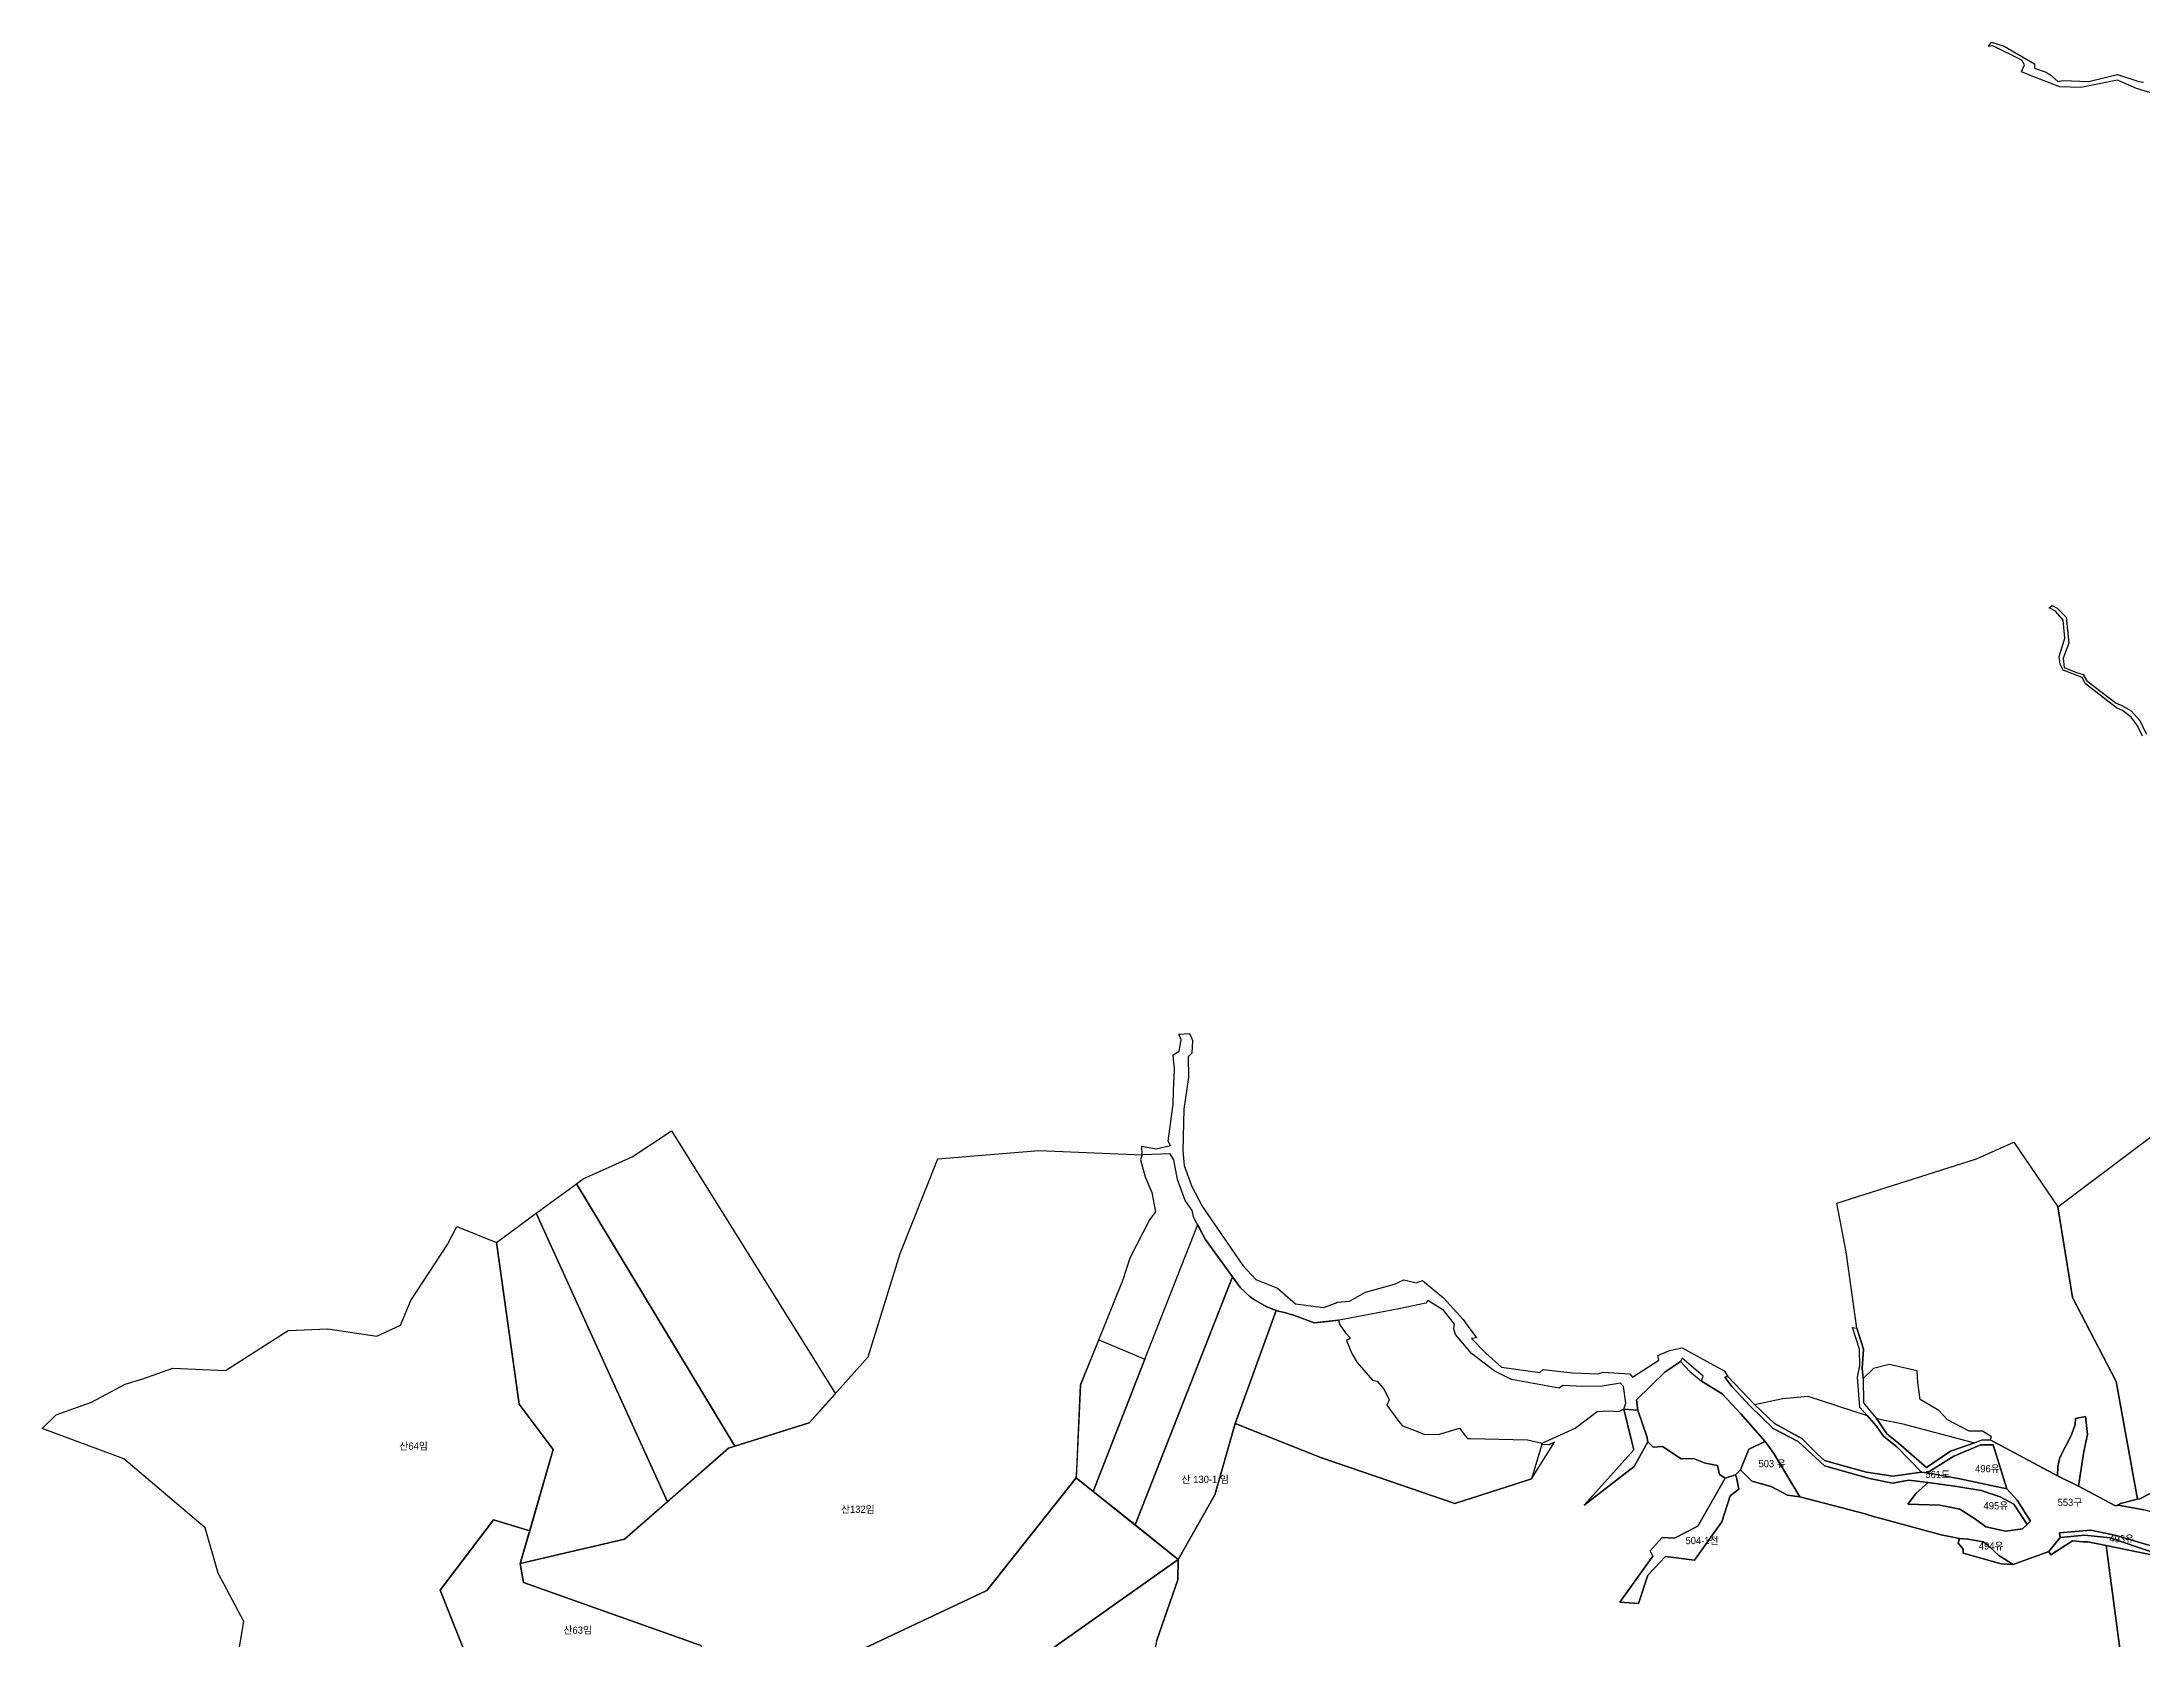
# Model space of a CAD drawing. Header units: metres. Extents: x 245462 to 249549, y 373212 to 377851.
# Drawn here: x 245612 to 247073, y 376739 to 377851 of the extents above; entities that cross this region are included whole.
import ezdxf

# ---------------------------------------------------------------- set-up
doc = ezdxf.new("R2010")
doc.units = ezdxf.units.M
doc.layers.add('00_지번', color=6, linetype='Continuous')
doc.layers.add('00_지적', color=6, linetype='Continuous')
doc.styles.get("Standard").update_dxf_attribs({"font": ''})
doc.styles.get('Standard').set_extended_font_data('Gulim')

msp = doc.modelspace()

# ---------------------------------------------------------------- linework, layer by layer
at = {"layer": '00_지적', "linetype": 'Continuous'}
for points in [[(247099.7, 377809.5), (247069.3, 377818.8), (247056.2, 377824.6), (247030.6, 377819.4), (247016.1, 377820), (246996.1, 377827.5), (246989.3, 377830.3), (246991.5, 377835.2), (246989.6, 377838.6), (246969.4, 377848.5), (246966.4, 377848.1), (246968.6, 377851.1)], [(246968.6, 377851.1), (246977.3, 377848.2), (246998.5, 377836), (246998.5, 377832.9), (247006.6, 377830.1), (247010.1, 377827.8), (247014.6, 377823.6), (247018.1, 377824.4), (247036.1, 377823.6), (247056.2, 377828.6), (247071.1, 377823.7), (247074.2, 377823.2)], [(247073.7, 377368.1), (247070.1, 377375.4), (247065.6, 377381.3), (247059.6, 377386.1), (247055.5, 377387.9), (247033.9, 377404.6), (247031.5, 377408.9), (247018.3, 377414.2), (247016.3, 377418.3), (247015.6, 377423.7), (247019.6, 377436.4), (247018.3, 377448.9), (247013, 377455.2), (247008.7, 377457.4), (247010.7, 377459.1)], [(247010.7, 377459.1), (247014.1, 377457.3), (247020.4, 377451), (247022.4, 377432.9), (247018.4, 377422.4), (247019.1, 377416), (247027.6, 377412.4), (247032.2, 377411.1), (247034.8, 377406.6), (247055.2, 377391.2), (247059.3, 377389.6), (247065.6, 377385.7), (247071.7, 377379), (247076.2, 377369.8)], [(247080.3, 376804.6), (247055.3, 376812.1), (247037.7, 376815.7), (247015.9, 376813.9), (247016.3, 376810.6), (247008.4, 376801), (246983.7, 376791.8), (246973.7, 376798.1), (246965.9, 376805.4), (246962.7, 376807.6), (246952.1, 376809.5), (246946.2, 376810), (246933.5, 376812.6), (246884.8, 376825.6), (246880.6, 376827.2), (246835.2, 376838.9), (246817.1, 376869.1), (246811.1, 376877.4), (246794.2, 376896.6), (246781.1, 376910.5), (246766.7, 376919.4), (246767.9, 376922.9), (246753.3, 376935.4), (246752.1, 376933.2), (246741.2, 376925.7), (246721.4, 376906.4), (246722.4, 376899.3), (246712.7, 376900), (246714.1, 376904), (246712.4, 376915.7), (246710.4, 376918), (246697.6, 376915.9), (246684.2, 376915.7), (246670.3, 376916.5), (246667.6, 376914.6), (246634.6, 376920.5), (246622.5, 376926.6), (246606.8, 376938.6), (246595.5, 376951.9), (246594.3, 376955.7), (246594.8, 376959), (246587.5, 376968.5), (246576.3, 376975.6), (246574.9, 376973.6), (246556.2, 376969.8), (246517.1, 376962.2), (246514.1, 376961.8), (246497.2, 376960.1), (246482.8, 376965.3), (246476.6, 376967.1), (246472.1, 376968.1), (246464.2, 376971.1), (246455.2, 376976.2), (246452.7, 376978.1), (246445.9, 376984.3), (246421.5, 377018.1), (246413.6, 377033.1), (246412.4, 377038.1), (246407.5, 377045), (246402.1, 377059.8), (246399.7, 377073.4), (246397, 377077.5), (246377.5, 377076.8), (246377.4, 377082.9), (246387.2, 377081.1), (246397.2, 377083.3), (246395.7, 377086.5), (246398.6, 377108.6), (246399.1, 377111.9), (246399.4, 377121.5), (246400.1, 377136.4), (246399.1, 377146.4), (246403.2, 377149), (246404.8, 377157), (246403, 377160.8), (246410.4, 377161.4), (246411.8, 377158.2), (246412.6, 377156.5), (246412.2, 377147.6), (246409.5, 377145.1), (246409.7, 377130.7), (246406.6, 377108.6), (246405.9, 377079.6), (246406.7, 377069.5), (246412.2, 377054.9), (246419.4, 377041.1), (246432.3, 377022.1), (246447.7, 376999.8), (246456.7, 376990.2), (246471.8, 376984.1), (246484.3, 376973.3), (246503.8, 376970.6), (246512, 376973.7), (246513.3, 376974.3), (246521.8, 376975), (246532.9, 376981.4), (246553.2, 376987), (246556.2, 376988.3), (246559.6, 376990), (246568.2, 376987.9), (246572.6, 376989.4), (246587.3, 376977.4), (246601, 376962.3), (246603.7, 376958.4), (246610.1, 376949.6), (246606.8, 376949), (246616.6, 376938.9), (246627.6, 376929.1), (246654.2, 376925.5), (246656.6, 376927.6), (246677, 376925.3), (246694.8, 376924.4), (246698.3, 376925.6), (246716.8, 376924.6), (246718.7, 376922.2), (246737, 376934.1), (246736.3, 376937.2), (246744.5, 376940.8), (246753.4, 376942.7), (246782.5, 376926.5), (246785, 376922.6), (246782.9, 376922.2), (246787.9, 376915.6), (246800.7, 376902.1), (246816.7, 376886.5), (246834.1, 376877.5), (246852.4, 376860.6), (246883.7, 376851.7), (246899.7, 376848.4), (246910.9, 376850.5), (246924.4, 376849), (246916.2, 376841.4), (246910.4, 376833.8), (246932.6, 376833.1), (246946.4, 376830.3), (246957.3, 376823.4), (246964.5, 376818), (246978.3, 376815), (246990, 376816.6), (246993.3, 376819.7), (246995.6, 376822), (246986.4, 376836.5), (246979.1, 376844.4), (246969.6, 376875.2), (246961, 376875.2), (246942.4, 376867.2), (246923.7, 376855.7), (246919.9, 376856.1), (246903, 376873.5), (246893.3, 376881.1), (246888.6, 376888.1), (246882, 376895.6), (246877, 376901), (246875.2, 376922.3), (246876.8, 376930.3), (246876.6, 376941.7), (246871.7, 376956.8), (246874.8, 376956.3), (246879.4, 376941.7), (246878.6, 376928.3), (246879.3, 376921.2), (246879.5, 376904.4), (246884.6, 376898.1), (246888.2, 376893.6), (246890.2, 376891.1), (246895.7, 376882.8), (246903.7, 376876.3), (246923.3, 376859.3), (246939.9, 376870.6), (246956.6, 376876.6), (246961.9, 376878.6), (246967.7, 376878.6), (247014.4, 376853.6), (247029.1, 376846.4), (247054.9, 376832.7), (247056.2, 376833.1), (247056.7, 376833.1), (247074.4, 376829.9)], [(246094.2, 376874.2), (245983.9, 377056.8), (245988.5, 377060.2), (246022.6, 377075.6), (246050.1, 377093.5), (246164.1, 376910.6), (246145.9, 376890.3), (246094.2, 376874.2)], [(246984.1, 377085.8), (247014.7, 377040.8), (247024.8, 376977.7), (247055.3, 376919.1), (247070, 376837.2), (247058.2, 376834.4), (247056.7, 376833.1), (247056.2, 376833.1), (247054.9, 376832.7), (247029.1, 376846.4), (247032.7, 376870.5), (247035.4, 376882.4), (247034, 376894.8), (247026.9, 376893.4), (247026.8, 376889.3), (247024.2, 376882), (247016.1, 376866.2), (247014.7, 376860), (247014.4, 376853.6), (246967.7, 376878.6), (246968.5, 376880.6), (246962.2, 376884.6), (246952.9, 376884.7), (246937.8, 376892.6), (246931.9, 376899.1), (246918.9, 376906.7), (246917.2, 376918.4), (246916.9, 376926.5), (246897.4, 376930.9), (246886.5, 376928.1), (246879.3, 376921.2), (246878.6, 376928.3), (246879.4, 376941.7), (246874.8, 376956.3), (246867.4, 377009.5), (246861, 377043.3), (246958, 377074.2), (246984.1, 377085.8)], [(247079.5, 376841.4), (247071.7, 376837.6), (247070, 376837.2), (247055.3, 376919.1), (247024.8, 376977.7), (247014.7, 377040.8), (247092.3, 377099.1)], [(246070.5, 376735.4), (245947.1, 376779.3), (245944.8, 376792.6), (246017.3, 376809.4), (246089.7, 376872.8), (246145.9, 376890.3), (246187, 376936.3), (246209.1, 377008.2), (246235.5, 377074.1)], [(246235.5, 377074.1), (246305.7, 377080), (246377.5, 377076.8), (246376.3, 377073.3), (246379.6, 377061.6), (246384.2, 377050.6), (246386.8, 377037.3), (246382.6, 377031.6), (246368.9, 377005), (246364.1, 376989.8), (246334.6, 376916.9), (246331.7, 376852.1), (246269.4, 376773.7), (246167.1, 376725.6)], [(245956, 377036.2), (245983.9, 377056.8), (246094.2, 376874.2), (246089.8, 376872.8), (246047.2, 376835.5), (245956, 377036.2)], [(245612.1, 376886.4), (245622, 376895.9), (245646.5, 376904.9), (245670, 376917.3), (245682.3, 376921.1), (245703.2, 376928.4), (245739.7, 376926.8), (245783.4, 376954.7), (245810.9, 376955.7), (245845.1, 376950.6), (245861.6, 376958.4), (245868.6, 376975.6), (245894.1, 377014.5), (245900.7, 377027.1), (245928.4, 377015.8), (245944.1, 376903.5), (245967.7, 376871.8), (245951.4, 376815.3), (245926.2, 376822.9), (245889.1, 376774.1), (245908.3, 376725.5)], [(245956, 377036.2), (246047.2, 376835.5), (246017.3, 376809.4), (245944.8, 376792.6), (245967.7, 376871.8), (245944.1, 376903.5), (245928.4, 377015.8), (245956, 377036.2)], [(246343.4, 376842.7), (246379.4, 376934.6), (246416.2, 377028.3), (246421.5, 377018.1), (246440.3, 376992), (246372.6, 376819.4), (246343.4, 376842.7)], [(246372.6, 376819.4), (246440.3, 376992), (246445.9, 376984.3), (246452.7, 376978.1), (246455.2, 376976.2), (246464.2, 376971.1), (246470.8, 376968.6), (246442.3, 376890), (246428.1, 376840.3), (246402.7, 376795.4), (246372.6, 376819.4)], [(246442.3, 376890), (246470.8, 376968.6), (246472.1, 376968.1), (246476.5, 376967.1), (246476.6, 376967.1), (246482.8, 376965.3), (246489.8, 376962.8), (246497.2, 376960.1), (246506.4, 376961), (246514.1, 376961.8), (246514.6, 376960.2), (246515.1, 376958.7), (246519.1, 376953.1), (246522.5, 376949.3), (246519.7, 376947.8), (246523.5, 376938.6), (246527.2, 376932.5), (246537.9, 376920.2), (246541.1, 376919.4), (246546, 376913.5), (246549.4, 376906.3), (246547.7, 376902.6), (246556.2, 376891.3), (246558.7, 376888.4), (246567.9, 376884.8), (246574.1, 376882.3), (246584.5, 376882.6), (246598.4, 376886.6), (246602.8, 376880.8), (246603.9, 376879.4), (246606.1, 376879.4), (246645.6, 376878.6), (246655.9, 376876.3), (246655.6, 376875.4), (246648.4, 376851.4), (246637, 376847.7), (246595.2, 376834.2), (246541, 376852.8), (246502.3, 376866.1), (246442.3, 376890)], [(246332, 376857.6), (246334.6, 376916.9), (246334.6, 376916.9), (246347.3, 376948.2), (246379.4, 376934.6), (246343.4, 376842.7), (246331.7, 376852.1), (246332, 376857.6)], [(246752.1, 376933.2), (246758.7, 376926.1), (246766.7, 376919.4), (246781.1, 376910.5), (246794.2, 376896.6), (246811.1, 376877.4), (246799.7, 376872.2), (246793.8, 376857.7), (246790.3, 376854.3), (246783.2, 376851.9), (246779.2, 376854.5), (246777.9, 376860.7), (246769.2, 376862.3), (246761.1, 376865.5), (246752.6, 376865.4), (246739.7, 376874), (246733, 376873.5), (246729.5, 376877.1), (246728.7, 376881), (246722.4, 376899.3), (246721.4, 376906.4), (246741.2, 376925.7), (246752.1, 376933.2)], [(246803.6, 376903.2), (246817.5, 376889.9), (246836.6, 376879.5), (246847.6, 376868.4), (246852.4, 376864.1), (246867.1, 376860), (246881.6, 376856.1), (246899.9, 376853.3), (246919.9, 376856.1), (246923.7, 376855.7), (246946.5, 376851.5), (246979.1, 376844.4), (246986.4, 376836.5), (246995.6, 376822), (246993.3, 376819.7), (246984.1, 376833.9), (246974.5, 376838.9), (246961.4, 376843.4), (246944.4, 376846.2), (246924.4, 376849), (246910.9, 376850.5), (246899.7, 376848.4), (246883.7, 376851.7), (246852.4, 376860.6), (246834.1, 376877.5), (246816.7, 376886.5), (246800.7, 376902.1), (246787.9, 376915.6), (246782.9, 376922.2), (246785, 376922.6), (246803.6, 376903.2)], [(246402.7, 376795.4), (246402.7, 376795.4), (246428.1, 376840.3), (246432.5, 376855.6), (246442.3, 376890), (246502.3, 376866.1), (246541, 376852.8), (246595.2, 376834.2), (246637, 376847.7), (246648.4, 376851.4), (246664.5, 376876.9), (246660.5, 376875.2), (246655.6, 376875.4), (246655.9, 376876.3), (246678.8, 376886.6), (246694.1, 376898.2), (246702.6, 376898.8), (246708.9, 376898.2), (246712.7, 376900), (246718, 376878.1), (246719.6, 376871.7), (246685.2, 376833.1), (246719.8, 376860.1), (246729.5, 376877.1), (246733, 376873.5), (246739.7, 376874), (246752.6, 376865.4), (246761.1, 376865.5), (246769.2, 376862.3), (246777.9, 376860.7), (246779.2, 376854.5), (246783.2, 376851.9), (246764.2, 376818.5), (246747.9, 376810.2), (246739.3, 376810.6), (246731.1, 376801.3), (246732.8, 376797.7), (246709.9, 376765.7), (246723, 376764.8), (246729.5, 376784.5), (246741.8, 376797.3), (246761.8, 376794.9), (246780.9, 376821.5), (246786.8, 376839.7), (246792.8, 376844.3), (246791.2, 376852.3), (246790.3, 376854.3), (246793.8, 376857.7), (246801.8, 376849.9), (246815.1, 376846.2), (246826.5, 376840), (246835.2, 376838.9), (246880.6, 376827.2), (246884.8, 376825.6), (246933.5, 376812.6), (246946.2, 376810), (246945.4, 376806.8), (246948.8, 376802.5), (246948.9, 376799.8), (246975.3, 376792.3), (246983.7, 376791.8), (247008.4, 376801), (247009.9, 376798.6), (247024.8, 376808.2), (247032.2, 376807.7), (247035.6, 376807.7), (247048.4, 376805), (247060.8, 376710.7)], [(246722.4, 376899.3), (246728.7, 376881), (246729.5, 376877.1), (246719.8, 376860.1), (246685.2, 376833.1), (246719.6, 376871.7), (246718, 376878.1), (246712.7, 376900), (246722.4, 376899.3)], [(246803.6, 376903.2), (246823.4, 376907.3), (246840.7, 376909), (246882, 376895.6), (246888.6, 376888.1), (246893.3, 376881.1), (246903, 376873.5), (246919.9, 376856.1), (246899.9, 376853.3), (246881.6, 376856.1), (246867.1, 376860), (246852.4, 376864.1), (246847.6, 376868.4), (246836.6, 376879.5), (246817.5, 376889.9), (246803.6, 376903.2)], [(245743.6, 376700.3), (245752.5, 376752.2), (245734.7, 376785.9), (245725.5, 376817.4), (245669, 376865.3), (245612.1, 376886.4)], [(246888.2, 376893.6), (246891.8, 376892.7), (246906, 376889.9), (246956.6, 376876.6), (246939.9, 376870.6), (246923.3, 376859.3), (246903.7, 376876.3), (246895.7, 376882.8), (246890.2, 376891.1), (246888.2, 376893.6)], [(247029.1, 376846.4), (247014.4, 376853.6), (247014.7, 376860), (247016.1, 376866.2), (247024.2, 376882), (247026.8, 376889.3), (247026.9, 376893.4), (247034, 376894.8), (247035.4, 376882.4), (247032.7, 376870.5), (247029.1, 376846.4)], [(246793.8, 376857.7), (246799.7, 376872.2), (246811.1, 376877.4), (246817.1, 376869.1), (246835.2, 376838.9), (246826.5, 376840), (246815.1, 376846.2), (246801.8, 376849.9), (246793.8, 376857.7)], [(246923.7, 376855.7), (246942.4, 376867.2), (246961, 376875.2), (246969.6, 376875.2), (246979.1, 376844.4), (246946.5, 376851.5), (246923.7, 376855.7)], [(246331.7, 376852.1), (246402.7, 376795.4), (246158.3, 376622.6), (246133, 376635.3), (246120.6, 376650.8), (246083.5, 376706.3), (246167.1, 376725.6), (246269.4, 376773.7), (246331.7, 376852.1)], [(246790.3, 376854.3), (246791.2, 376852.3), (246792.8, 376844.3), (246786.8, 376839.7), (246780.9, 376821.5), (246761.8, 376794.9), (246741.8, 376797.3), (246729.5, 376784.5), (246723, 376764.8), (246709.9, 376765.7), (246732.8, 376797.7), (246731.1, 376801.3), (246739.3, 376810.6), (246747.9, 376810.2), (246764.2, 376818.5), (246783.2, 376851.9), (246790.3, 376854.3)], [(247125, 376857), (247131.4, 376840.6), (247131.9, 376835), (247134.3, 376826.4), (247140, 376800.4), (247131.5, 376803.8), (247113.9, 376808.4), (247096.1, 376819.9), (247092.9, 376824.7), (247074.4, 376829.9), (247056.7, 376833.1), (247058.2, 376834.4), (247070, 376837.2), (247071.7, 376837.6), (247079.5, 376841.4), (247091.5, 376841.7), (247107.3, 376848.5), (247117.4, 376849.1), (247120.5, 376852.6), (247125, 376857)], [(246993.3, 376819.7), (246990, 376816.6), (246978.3, 376815), (246964.5, 376818), (246957.3, 376823.4), (246946.4, 376830.3), (246932.6, 376833.1), (246910.4, 376833.8), (246916.2, 376841.4), (246924.4, 376849), (246944.4, 376846.2), (246961.4, 376843.4), (246974.5, 376838.9), (246984.1, 376833.9), (246993.3, 376819.7)], [(245951.4, 376815.3), (245944.8, 376792.6), (245947.1, 376779.3), (246070.5, 376735.4), (246077.4, 376715.5), (246041.1, 376694.2), (245937.7, 376731.7), (245915.4, 376733), (245908.3, 376725.5), (245889.1, 376774.1), (245926.2, 376822.9), (245951.4, 376815.3)], [(246983.7, 376791.8), (246975.3, 376792.3), (246948.9, 376799.8), (246948.8, 376802.5), (246945.4, 376806.8), (246946.2, 376810), (246952.1, 376809.5), (246962.7, 376807.6), (246965.9, 376805.4), (246973.7, 376798.1), (246983.7, 376791.8)], [(247016.3, 376810.6), (247033.4, 376812.3), (247050.8, 376810.5), (247080.5, 376800.4), (247079.8, 376798.5), (247048.4, 376805), (247035.6, 376807.7), (247032.2, 376807.7), (247024.8, 376808.2), (247009.9, 376798.6), (247008.4, 376801), (247016.3, 376810.6)], [(247080.5, 376800.4), (247050.8, 376810.5), (247033.4, 376812.3), (247016.3, 376810.6), (247015.9, 376813.9), (247037.7, 376815.7), (247055.3, 376812.1), (247080.3, 376804.6), (247101.3, 376801.6), (247100.5, 376798.9), (247080.5, 376800.4)], [(246375.7, 376677.2), (246303, 376605.3), (246262.8, 376583.6), (246215.5, 376594), (246158.3, 376622.6), (246402.7, 376795.4), (246402.3, 376781.2), (246387.6, 376738.5), (246378.9, 376698.2), (246375.7, 376677.2)], [(246387.6, 376738.5), (246402.3, 376781.2), (246402.7, 376795.4), (246402.7, 376795.4), (246402.7, 376795.4)], [(247113.8, 376759.8), (247109.9, 376737.9), (247112.7, 376723.1), (247133.4, 376719.9), (247133.5, 376713.9), (247125.4, 376701.5), (247111.9, 376688.2), (247099.1, 376672.7), (247059.8, 376663.3), (247060.8, 376710.7), (247048.4, 376805), (247079.8, 376798.5), (247097.4, 376785.2), (247099.8, 376782), (247099.7, 376778), (247109.1, 376767), (247113.8, 376759.8)]]:
    msp.add_lwpolyline(points, dxfattribs=at)

# ---------------------------------------------------------------- texts
at = {"layer": '00_지번', "char_height": 5, "attachment_point": 7}
for s, insert in [('산64임', (245860.7, 376871.3)), ('산 130-1 임', (246405, 376848.1)), ('503 유', (246806.4, 376859)), ('561도', (246922.5, 376851.9)), ('496유', (246957.1, 376855.5)), ('553구', (247014.5, 376832)), ('산132임', (246168, 376827.3)), ('495유', (246963, 376829.7)), ('504-1전', (246755.6, 376805.6)), ('494유', (246959.7, 376801.7)), ('493유', (247050.5, 376806.7)), ('산63임', (245974.9, 376743.2))]:
    msp.add_mtext(s, dxfattribs=dict(at, insert=insert))

doc.saveas('drawing.dxf')
